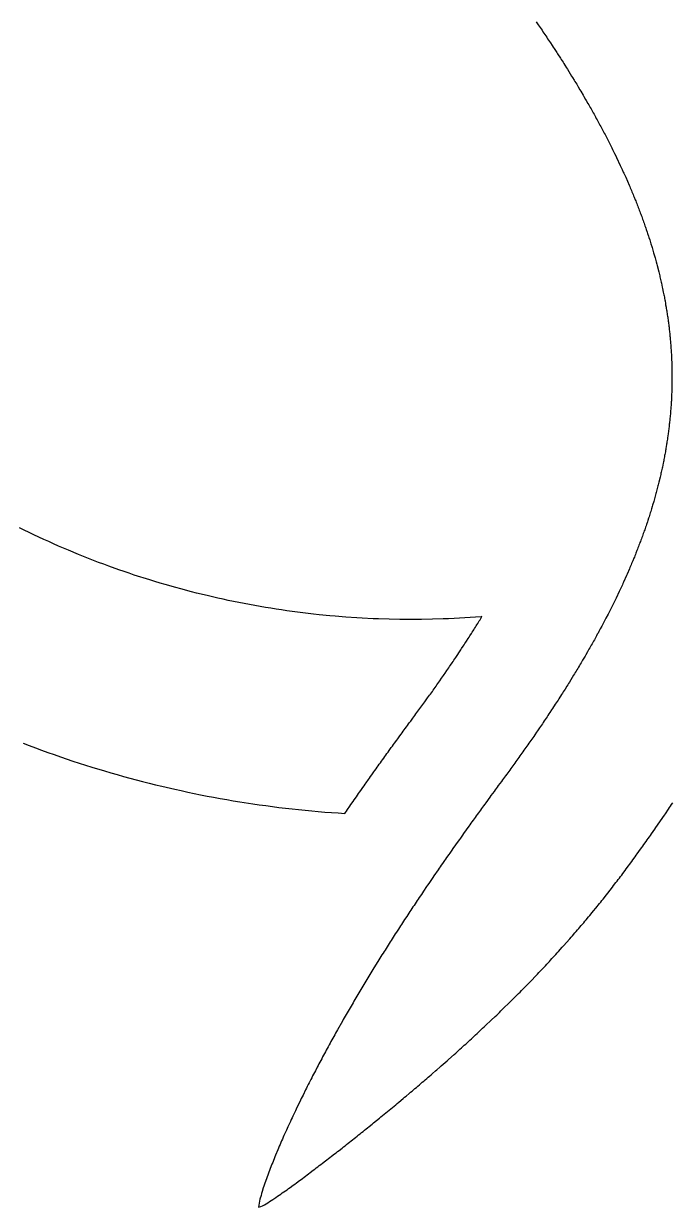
# Model space of a CAD drawing. Header units: metres. Extents: x 7.4 to 27.6, y 14.8 to 42.2.
# Drawn here: x 13.88 to 19.95, y 14.76 to 25.83 of the extents above; entities that cross this region are included whole.
import ezdxf

# ---------------------------------------------------------------- set-up
doc = ezdxf.new("R2010")
doc.units = ezdxf.units.M

msp = doc.modelspace()

# ---------------------------------------------------------------- linework, layer by layer
for p, q in [((18.6737, 25.8422), (18.6916, 25.8163)), ((18.6916, 25.8163), (18.7005, 25.8029)), ((18.7005, 25.8029), (18.7274, 25.7641)), ((18.7274, 25.7641), (18.7363, 25.7507)), ((18.7363, 25.7507), (18.7448, 25.7378)), ((18.7448, 25.7378), (18.7627, 25.7119)), ((18.7627, 25.7119), (18.7711, 25.699)), ((18.7711, 25.699), (18.7801, 25.6856)), ((18.7801, 25.6856), (18.797, 25.6597)), ((18.797, 25.6597), (18.8059, 25.6468)), ((18.8059, 25.6468), (18.8228, 25.621)), ((18.8228, 25.621), (18.8313, 25.6075)), ((18.8313, 25.6075), (18.8402, 25.5946)), ((18.8402, 25.5946), (18.8656, 25.5559)), ((18.8656, 25.5559), (18.8735, 25.5429)), ((18.8735, 25.5429), (18.8989, 25.5042)), ((18.8989, 25.5042), (18.9068, 25.4912)), ((18.9068, 25.4912), (18.9237, 25.4654)), ((18.9237, 25.4654), (18.9317, 25.4525)), ((18.9317, 25.4525), (18.9401, 25.4395)), ((18.9401, 25.4395), (18.956, 25.4137)), ((18.956, 25.4137), (18.9645, 25.4008)), ((18.9645, 25.4008), (19.0042, 25.3361)), ((19.0042, 25.3361), (19.0122, 25.3237)), ((19.0122, 25.3237), (19.0281, 25.2979)), ((19.0281, 25.2979), (19.0355, 25.2849)), ((19.0355, 25.2849), (19.0515, 25.2591)), ((19.0515, 25.2591), (19.0589, 25.2467)), ((19.0589, 25.2467), (19.0669, 25.2338)), ((19.0669, 25.2338), (19.0818, 25.2079)), ((19.0818, 25.2079), (19.0897, 25.1955)), ((19.0897, 25.1955), (19.1121, 25.1567)), ((19.1121, 25.1567), (19.1196, 25.1443)), ((19.1196, 25.1443), (19.1345, 25.1184)), ((19.1345, 25.1184), (19.1419, 25.106)), ((19.1419, 25.106), (19.1568, 25.0802)), ((19.1568, 25.0802), (19.1638, 25.0677)), ((19.1638, 25.0677), (19.1787, 25.0419)), ((19.1787, 25.0419), (19.1857, 25.0295)), ((19.1857, 25.0295), (19.1931, 25.0165)), ((19.1931, 25.0165), (19.2001, 25.0041)), ((19.2001, 25.0041), (19.207, 24.9912)), ((19.207, 24.9912), (19.2145, 24.9788)), ((19.2145, 24.9788), (19.2215, 24.9658)), ((19.2215, 24.9658), (19.2284, 24.9534)), ((19.2284, 24.9534), (19.2354, 24.9405)), ((19.2354, 24.9405), (19.2423, 24.9281)), ((19.2423, 24.9281), (19.2493, 24.9151)), ((19.2493, 24.9151), (19.2562, 24.9027)), ((19.2562, 24.9027), (19.2632, 24.8898)), ((19.2632, 24.8898), (19.2697, 24.8774)), ((19.2697, 24.8774), (19.2766, 24.8644)), ((19.2766, 24.8644), (19.2836, 24.852)), ((19.2836, 24.852), (19.29, 24.8396)), ((19.29, 24.8396), (19.297, 24.8267)), ((19.297, 24.8267), (19.3099, 24.8018)), ((19.3099, 24.8018), (19.3169, 24.7889)), ((19.3169, 24.7889), (19.3298, 24.764)), ((19.3298, 24.764), (19.3363, 24.7511)), ((19.3363, 24.7511), (19.3492, 24.7262)), ((19.3492, 24.7262), (19.3557, 24.7133)), ((19.3557, 24.7133), (19.3686, 24.6885)), ((19.3686, 24.6885), (19.3746, 24.676)), ((19.3746, 24.676), (19.381, 24.6636)), ((19.381, 24.6636), (19.387, 24.6507)), ((19.387, 24.6507), (19.3934, 24.6383)), ((19.3934, 24.6383), (19.3994, 24.6258)), ((19.3994, 24.6258), (19.4059, 24.6134)), ((19.4059, 24.6134), (19.4178, 24.5886)), ((19.4178, 24.5886), (19.4238, 24.5756)), ((19.4238, 24.5756), (19.4596, 24.5011)), ((19.4596, 24.5011), (19.465, 24.4886)), ((19.465, 24.4886), (19.4769, 24.4638)), ((19.4769, 24.4638), (19.4879, 24.4389)), ((19.4879, 24.4389), (19.4938, 24.4265)), ((19.4938, 24.4265), (19.5048, 24.4017)), ((19.5048, 24.4017), (19.5103, 24.3897)), ((19.5103, 24.3897), (19.5431, 24.3152)), ((19.5431, 24.3152), (19.548, 24.3032)), ((19.548, 24.3032), (19.5535, 24.2908)), ((19.5535, 24.2908), (19.5585, 24.2784)), ((19.5585, 24.2784), (19.5639, 24.266)), ((19.5639, 24.266), (19.5689, 24.254)), ((19.5689, 24.254), (19.5739, 24.2416)), ((19.5739, 24.2416), (19.5793, 24.2292)), ((19.5793, 24.2292), (19.5843, 24.2167)), ((19.5843, 24.2167), (19.5893, 24.2048)), ((19.5893, 24.2048), (19.5992, 24.18)), ((19.5992, 24.18), (19.6042, 24.168)), ((19.6042, 24.168), (19.6087, 24.1556)), ((19.6087, 24.1556), (19.6136, 24.1437)), ((19.6136, 24.1437), (19.6186, 24.1312)), ((19.6186, 24.1312), (19.6231, 24.1188)), ((19.6231, 24.1188), (19.6281, 24.1069)), ((19.6281, 24.1069), (19.6325, 24.0945)), ((19.6325, 24.0945), (19.6375, 24.0825)), ((19.6375, 24.0825), (19.642, 24.0701)), ((19.642, 24.0701), (19.6464, 24.0582)), ((19.6464, 24.0582), (19.6509, 24.0458)), ((19.6509, 24.0458), (19.6559, 24.0338)), ((19.6559, 24.0338), (19.6604, 24.0214)), ((19.6604, 24.0214), (19.6648, 24.0095)), ((19.6648, 24.0095), (19.6688, 23.997)), ((19.6688, 23.997), (19.6733, 23.9851)), ((19.6733, 23.9851), (19.6778, 23.9727)), ((19.6778, 23.9727), (19.6822, 23.9608)), ((19.6822, 23.9608), (19.6862, 23.9488)), ((19.6862, 23.9488), (19.6907, 23.9364)), ((19.6907, 23.9364), (19.6947, 23.9245)), ((19.6947, 23.9245), (19.6991, 23.9125)), ((19.6991, 23.9125), (19.7031, 23.9001)), ((19.7031, 23.9001), (19.7111, 23.8763)), ((19.7111, 23.8763), (19.715, 23.8638)), ((19.715, 23.8638), (19.723, 23.84)), ((19.723, 23.84), (19.727, 23.8275)), ((19.727, 23.8275), (19.7349, 23.8037)), ((19.7349, 23.8037), (19.7384, 23.7918)), ((19.7384, 23.7918), (19.7424, 23.7798)), ((19.7424, 23.7798), (19.7464, 23.7674)), ((19.7464, 23.7674), (19.7533, 23.7435)), ((19.7533, 23.7435), (19.7573, 23.7316)), ((19.7573, 23.7316), (19.7677, 23.6958)), ((19.7677, 23.6958), (19.7712, 23.6834)), ((19.7712, 23.6834), (19.7851, 23.6357)), ((19.7851, 23.6357), (19.7881, 23.6237)), ((19.7881, 23.6237), (19.7951, 23.5999)), ((19.7951, 23.5999), (19.801, 23.576)), ((19.801, 23.576), (19.8045, 23.5641)), ((19.8045, 23.5641), (19.8194, 23.5044)), ((19.8194, 23.5044), (19.8224, 23.493)), ((19.8224, 23.493), (19.8284, 23.4692)), ((19.8284, 23.4692), (19.8309, 23.4572)), ((19.8309, 23.4572), (19.8368, 23.4334)), ((19.8368, 23.4334), (19.8393, 23.4214)), ((19.8393, 23.4214), (19.8418, 23.41)), ((19.8418, 23.41), (19.8448, 23.3981)), ((19.8448, 23.3981), (19.8522, 23.3623)), ((19.8522, 23.3623), (19.8547, 23.3508)), ((19.8547, 23.3508), (19.8622, 23.3151)), ((19.8622, 23.3151), (19.8647, 23.3036)), ((19.8647, 23.3036), (19.8667, 23.2917)), ((19.8667, 23.2917), (19.8691, 23.2798)), ((19.8691, 23.2798), (19.8716, 23.2683)), ((19.8716, 23.2683), (19.8736, 23.2564)), ((19.8736, 23.2564), (19.8761, 23.2445)), ((19.8761, 23.2445), (19.8781, 23.233)), ((19.8781, 23.233), (19.8821, 23.2092)), ((19.8821, 23.2092), (19.884, 23.1978)), ((19.884, 23.1978), (19.888, 23.1739)), ((19.888, 23.1739), (19.89, 23.1625)), ((19.89, 23.1625), (19.892, 23.1505)), ((19.892, 23.1505), (19.894, 23.1391)), ((19.894, 23.1391), (19.896, 23.1272)), ((19.896, 23.1272), (19.8975, 23.1152)), ((19.8975, 23.1152), (19.8995, 23.1038)), ((19.8995, 23.1038), (19.9009, 23.0919)), ((19.9009, 23.0919), (19.9029, 23.0804)), ((19.9029, 23.0804), (19.9044, 23.0685)), ((19.9044, 23.0685), (19.9059, 23.0571)), ((19.9059, 23.0571), (19.9079, 23.0452)), ((19.9079, 23.0452), (19.9094, 23.0337)), ((19.9094, 23.0337), (19.9109, 23.0218)), ((19.9109, 23.0218), (19.9124, 23.0104)), ((19.9124, 23.0104), (19.9139, 22.9984)), ((19.9139, 22.9984), (19.9154, 22.987)), ((19.9154, 22.987), (19.9164, 22.9751)), ((19.9164, 22.9751), (19.9178, 22.9636)), ((19.9178, 22.9636), (19.9193, 22.9517)), ((19.9193, 22.9517), (19.9203, 22.9403)), ((19.9203, 22.9403), (19.9218, 22.9283)), ((19.9218, 22.9283), (19.9228, 22.9169)), ((19.9228, 22.9169), (19.9238, 22.905)), ((19.9238, 22.905), (19.9253, 22.8935)), ((19.9253, 22.8935), (19.9263, 22.8816)), ((19.9263, 22.8816), (19.9273, 22.8702)), ((19.9273, 22.8702), (19.9283, 22.8583)), ((19.9283, 22.8583), (19.9303, 22.8354)), ((19.9303, 22.8354), (19.9313, 22.8235)), ((19.9313, 22.8235), (19.9323, 22.812)), ((19.9323, 22.812), (19.9333, 22.8001)), ((19.9333, 22.8001), (19.9338, 22.7887)), ((19.9338, 22.7887), (19.9347, 22.7772)), ((19.9347, 22.7772), (19.9352, 22.7653)), ((19.9352, 22.7653), (19.9362, 22.7539)), ((19.9362, 22.7539), (19.9372, 22.7305)), ((19.9372, 22.7305), (19.9382, 22.7191)), ((19.9382, 22.7191), (19.9397, 22.6838)), ((19.9397, 22.6838), (19.9407, 22.6609)), ((19.9407, 22.6609), (19.9412, 22.649)), ((19.9412, 22.649), (19.9412, 22.6376)), ((19.9412, 22.6376), (19.9422, 22.6142)), ((19.9422, 22.6142), (19.9422, 22.6028)), ((19.9422, 22.6028), (19.9427, 22.5908)), ((19.9427, 22.5908), (19.9427, 22.568)), ((19.9427, 22.568), (19.9432, 22.556)), ((19.9432, 22.4864), (19.9427, 22.475)), ((19.9427, 22.475), (19.9427, 22.4516)), ((19.9432, 22.556), (19.9432, 22.4864)), ((19.9412, 22.3935), (19.9392, 22.3473)), ((19.9417, 22.4054), (19.9412, 22.3935)), ((19.9422, 22.4283), (19.9417, 22.4169)), ((19.9417, 22.4169), (19.9417, 22.4054)), ((19.9427, 22.4516), (19.9422, 22.4402)), ((19.9422, 22.4402), (19.9422, 22.4283)), ((19.9343, 22.2543), (19.9333, 22.2424)), ((19.9347, 22.2657), (19.9343, 22.2543)), ((19.9357, 22.2777), (19.9347, 22.2657)), ((19.9362, 22.2891), (19.9357, 22.2777)), ((19.9372, 22.3005), (19.9362, 22.2891)), ((19.9377, 22.3125), (19.9372, 22.3005)), ((19.9387, 22.3353), (19.9377, 22.3125)), ((19.9392, 22.3473), (19.9387, 22.3353)), ((19.9258, 22.1494), (19.9243, 22.1375)), ((19.9268, 22.1609), (19.9258, 22.1494)), ((19.9278, 22.1728), (19.9268, 22.1609)), ((19.9288, 22.1842), (19.9278, 22.1728)), ((19.9298, 22.1962), (19.9288, 22.1842)), ((19.9308, 22.2076), (19.9298, 22.1962)), ((19.9318, 22.2195), (19.9308, 22.2076)), ((19.9323, 22.2309), (19.9318, 22.2195)), ((19.9333, 22.2424), (19.9323, 22.2309)), ((19.9129, 22.0326), (19.9114, 22.0212)), ((19.9144, 22.0445), (19.9129, 22.0326)), ((19.9159, 22.056), (19.9144, 22.0445)), ((19.9169, 22.0679), (19.9159, 22.056)), ((19.9183, 22.0793), (19.9169, 22.0679)), ((19.9198, 22.0913), (19.9183, 22.0793)), ((19.9208, 22.1027), (19.9198, 22.0913)), ((19.9223, 22.1146), (19.9208, 22.1027)), ((19.9243, 22.1375), (19.9223, 22.1146)), ((19.8985, 21.9272), (19.8965, 21.9158)), ((19.9, 21.9392), (19.8985, 21.9272)), ((19.9019, 21.9506), (19.9, 21.9392)), ((19.9049, 21.9745), (19.9019, 21.9506)), ((19.9069, 21.9859), (19.9049, 21.9745)), ((19.9084, 21.9978), (19.9069, 21.9859)), ((19.9099, 22.0093), (19.9084, 21.9978)), ((19.9114, 22.0212), (19.9099, 22.0093)), ((19.8786, 21.8099), (19.8766, 21.7985)), ((19.8811, 21.8219), (19.8786, 21.8099)), ((19.8831, 21.8338), (19.8811, 21.8219)), ((19.885, 21.8452), (19.8831, 21.8338)), ((19.887, 21.8572), (19.885, 21.8452)), ((19.889, 21.8686), (19.887, 21.8572)), ((19.893, 21.8924), (19.889, 21.8686)), ((19.8945, 21.9039), (19.893, 21.8924)), ((19.8965, 21.9158), (19.8945, 21.9039)), ((19.8607, 21.716), (19.8532, 21.6802)), ((19.8632, 21.7274), (19.8607, 21.716)), ((19.8657, 21.7393), (19.8632, 21.7274)), ((19.8676, 21.7513), (19.8657, 21.7393)), ((19.8701, 21.7632), (19.8676, 21.7513)), ((19.8721, 21.7746), (19.8701, 21.7632)), ((19.8746, 21.7866), (19.8721, 21.7746)), ((19.8766, 21.7985), (19.8746, 21.7866)), ((19.8324, 21.5858), (19.8204, 21.538)), ((19.8348, 21.5977), (19.8324, 21.5858)), ((19.8378, 21.6096), (19.8348, 21.5977)), ((19.8403, 21.621), (19.8378, 21.6096)), ((19.8428, 21.633), (19.8403, 21.621)), ((19.8458, 21.6449), (19.8428, 21.633)), ((19.8507, 21.6688), (19.8458, 21.6449)), ((19.8532, 21.6802), (19.8507, 21.6688)), ((19.8115, 21.5027), (19.8025, 21.467)), ((19.815, 21.5147), (19.8115, 21.5027)), ((19.8179, 21.5261), (19.815, 21.5147)), ((19.8204, 21.538), (19.8179, 21.5261)), ((19.7762, 21.3715), (19.7727, 21.3591)), ((19.7831, 21.3954), (19.7762, 21.3715)), ((19.7861, 21.4073), (19.7831, 21.3954)), ((19.7896, 21.4192), (19.7861, 21.4073)), ((19.7926, 21.4312), (19.7896, 21.4192)), ((19.7961, 21.4431), (19.7926, 21.4312)), ((19.799, 21.455), (19.7961, 21.4431)), ((19.8025, 21.467), (19.799, 21.455)), ((19.7439, 21.2632), (19.7399, 21.2512)), ((19.7474, 21.2756), (19.7439, 21.2632)), ((19.7513, 21.2875), (19.7474, 21.2756)), ((19.7583, 21.3114), (19.7513, 21.2875)), ((19.7623, 21.3233), (19.7583, 21.3114)), ((19.7727, 21.3591), (19.7623, 21.3233)), ((19.7046, 21.1429), (19.7006, 21.1304)), ((19.7126, 21.1667), (19.7046, 21.1429)), ((19.7165, 21.1791), (19.7126, 21.1667)), ((19.7245, 21.203), (19.7165, 21.1791)), ((19.7285, 21.2154), (19.7245, 21.203)), ((19.7364, 21.2393), (19.7285, 21.2154)), ((19.7399, 21.2512), (19.7364, 21.2393)), ((13.8834, 21.0897), (13.8377, 21.112)), ((13.9286, 21.0678), (13.8834, 21.0897)), ((13.9744, 21.0459), (13.9286, 21.0678)), ((14.0201, 21.0246), (13.9744, 21.0459)), ((19.6663, 21.0335), (19.6619, 21.0216)), ((19.6708, 21.0459), (19.6663, 21.0335)), ((19.6748, 21.0579), (19.6708, 21.0459)), ((19.6793, 21.0703), (19.6748, 21.0579)), ((19.6837, 21.0822), (19.6793, 21.0703)), ((19.6877, 21.0941), (19.6837, 21.0822)), ((19.6922, 21.1066), (19.6877, 21.0941)), ((19.6962, 21.1185), (19.6922, 21.1066)), ((19.7006, 21.1304), (19.6962, 21.1185)), ((14.0663, 21.0032), (14.0201, 21.0246)), ((14.1121, 20.9823), (14.0663, 21.0032)), ((14.1583, 20.9614), (14.1121, 20.9823)), ((14.205, 20.9411), (14.1583, 20.9614)), ((14.2512, 20.9212), (14.205, 20.9411)), ((14.298, 20.9013), (14.2512, 20.9212)), ((19.6251, 20.9242), (19.6201, 20.9117)), ((19.6295, 20.9361), (19.6251, 20.9242)), ((19.6345, 20.9485), (19.6295, 20.9361)), ((19.639, 20.9604), (19.6345, 20.9485)), ((19.6435, 20.9729), (19.639, 20.9604)), ((19.6484, 20.9848), (19.6435, 20.9729)), ((19.6529, 20.9972), (19.6484, 20.9848)), ((19.6574, 21.0092), (19.6529, 20.9972)), ((19.6619, 21.0216), (19.6574, 21.0092)), ((14.3914, 20.8625), (14.298, 20.9013)), ((14.4381, 20.8436), (14.3914, 20.8625)), ((14.5798, 20.7885), (14.4381, 20.8436)), ((19.5858, 20.8262), (19.5759, 20.8014)), ((19.5913, 20.8382), (19.5858, 20.8262)), ((19.5962, 20.8506), (19.5913, 20.8382)), ((19.6007, 20.863), (19.5962, 20.8506)), ((19.6057, 20.8749), (19.6007, 20.863)), ((19.6156, 20.8998), (19.6057, 20.8749)), ((19.6201, 20.9117), (19.6156, 20.8998)), ((14.627, 20.7711), (14.5798, 20.7885)), ((14.6743, 20.7532), (14.627, 20.7711)), ((14.7697, 20.7194), (14.6743, 20.7532)), ((14.8174, 20.703), (14.7697, 20.7194)), ((14.8656, 20.6866), (14.8174, 20.703)), ((19.545, 20.7278), (19.5232, 20.6781)), ((19.55, 20.7402), (19.545, 20.7278)), ((19.5555, 20.7522), (19.55, 20.7402)), ((19.5605, 20.7646), (19.5555, 20.7522)), ((19.5659, 20.777), (19.5605, 20.7646)), ((19.5709, 20.7894), (19.5659, 20.777)), ((19.5759, 20.8014), (19.5709, 20.7894)), ((14.9133, 20.6701), (14.8656, 20.6866)), ((15.058, 20.6239), (14.9133, 20.6701)), ((15.1062, 20.6095), (15.058, 20.6239)), ((15.1549, 20.5946), (15.1062, 20.6095)), ((15.2031, 20.5807), (15.1549, 20.5946)), ((19.4844, 20.5916), (19.4789, 20.5792)), ((19.4904, 20.604), (19.4844, 20.5916)), ((19.5177, 20.6662), (19.4904, 20.604)), ((19.5232, 20.6781), (19.5177, 20.6662)), ((15.3006, 20.5528), (15.2031, 20.5807)), ((15.3498, 20.5394), (15.3006, 20.5528)), ((15.4472, 20.5136), (15.3498, 20.5394)), ((15.4964, 20.5011), (15.4472, 20.5136)), ((15.5948, 20.4773), (15.4964, 20.5011)), ((19.4501, 20.5171), (19.4203, 20.4549)), ((19.4556, 20.5295), (19.4501, 20.5171)), ((19.4675, 20.5543), (19.4556, 20.5295)), ((19.473, 20.5668), (19.4675, 20.5543)), ((19.4789, 20.5792), (19.473, 20.5668)), ((15.6932, 20.4544), (15.5948, 20.4773)), ((15.743, 20.4435), (15.6932, 20.4544)), ((15.7922, 20.433), (15.743, 20.4435)), ((15.8419, 20.4226), (15.7922, 20.433)), ((15.8911, 20.4127), (15.8419, 20.4226)), ((15.9408, 20.4027), (15.8911, 20.4127)), ((15.9905, 20.3933), (15.9408, 20.4027)), ((16.0407, 20.3843), (15.9905, 20.3933)), ((16.0904, 20.3754), (16.0407, 20.3843)), ((16.1401, 20.3669), (16.0904, 20.3754)), ((19.377, 20.3674), (19.3706, 20.3545)), ((19.3835, 20.3799), (19.377, 20.3674)), ((19.3954, 20.4047), (19.3835, 20.3799)), ((19.4019, 20.4171), (19.3954, 20.4047)), ((19.4079, 20.4296), (19.4019, 20.4171)), ((19.4138, 20.4425), (19.4079, 20.4296)), ((19.4203, 20.4549), (19.4138, 20.4425)), ((16.1903, 20.359), (16.1401, 20.3669)), ((16.24, 20.351), (16.1903, 20.359)), ((16.2902, 20.3436), (16.24, 20.351)), ((16.3399, 20.3361), (16.2902, 20.3436)), ((16.3901, 20.3292), (16.3399, 20.3361)), ((16.4905, 20.3162), (16.3901, 20.3292)), ((16.591, 20.3043), (16.4905, 20.3162)), ((16.6417, 20.2988), (16.591, 20.3043)), ((16.7421, 20.2889), (16.6417, 20.2988)), ((16.7928, 20.2844), (16.7421, 20.2889)), ((16.8932, 20.2765), (16.7928, 20.2844)), ((16.9946, 20.2695), (16.8932, 20.2765)), ((17.0448, 20.2665), (16.9946, 20.2695)), ((17.1462, 20.2616), (17.0448, 20.2665)), ((17.1964, 20.2596), (17.1462, 20.2616)), ((17.2978, 20.2566), (17.1964, 20.2596)), ((17.3987, 20.2546), (17.2978, 20.2566)), ((17.7024, 20.2566), (17.601, 20.2546)), ((17.8033, 20.2596), (17.7024, 20.2566)), ((17.854, 20.2616), (17.8033, 20.2596)), ((17.9047, 20.264), (17.854, 20.2616)), ((17.9549, 20.2665), (17.9047, 20.264)), ((18.0056, 20.2695), (17.9549, 20.2665)), ((18.0563, 20.273), (18.0056, 20.2695)), ((18.1065, 20.2765), (18.0563, 20.273)), ((18.1572, 20.2804), (18.1065, 20.2765)), ((18.1473, 20.2521), (18.1612, 20.275)), ((18.1652, 20.2809), (18.1572, 20.2804)), ((18.1612, 20.275), (18.1652, 20.2809)), ((19.3258, 20.267), (19.3194, 20.2541)), ((19.3452, 20.3043), (19.3258, 20.267)), ((19.3517, 20.3172), (19.3452, 20.3043)), ((19.3646, 20.3421), (19.3517, 20.3172)), ((19.3706, 20.3545), (19.3646, 20.3421)), ((17.4494, 20.2546), (17.3987, 20.2546)), ((17.5001, 20.2541), (17.4494, 20.2546)), ((17.5508, 20.2546), (17.5001, 20.2541)), ((17.601, 20.2546), (17.5508, 20.2546)), ((18.0747, 20.1353), (18.0822, 20.1472)), ((18.0822, 20.1472), (18.0896, 20.1587)), ((18.0896, 20.1587), (18.0966, 20.1706)), ((18.0966, 20.1706), (18.104, 20.182)), ((18.104, 20.182), (18.1115, 20.194)), ((18.1115, 20.194), (18.1185, 20.2054)), ((18.1185, 20.2054), (18.1259, 20.2173)), ((18.1259, 20.2173), (18.1329, 20.2287)), ((18.1329, 20.2287), (18.1403, 20.2402)), ((18.1403, 20.2402), (18.1473, 20.2521)), ((19.2657, 20.1532), (19.2587, 20.1408)), ((19.2722, 20.1661), (19.2657, 20.1532)), ((19.2861, 20.191), (19.2722, 20.1661)), ((19.2925, 20.2039), (19.2861, 20.191)), ((19.2995, 20.2163), (19.2925, 20.2039)), ((19.306, 20.2292), (19.2995, 20.2163)), ((19.3124, 20.2417), (19.306, 20.2292)), ((19.3194, 20.2541), (19.3124, 20.2417)), ((18.0066, 20.0294), (18.0141, 20.0414)), ((18.0141, 20.0414), (18.022, 20.0528)), ((18.022, 20.0528), (18.0369, 20.0766)), ((18.0369, 20.0766), (18.0449, 20.0886)), ((18.0449, 20.0886), (18.0523, 20.1)), ((18.0523, 20.1), (18.0673, 20.1239)), ((18.0673, 20.1239), (18.0747, 20.1353)), ((19.2026, 20.0394), (19.1956, 20.0264)), ((19.21, 20.0518), (19.2026, 20.0394)), ((19.217, 20.0647), (19.21, 20.0518)), ((19.2239, 20.0771), (19.217, 20.0647)), ((19.2309, 20.0901), (19.2239, 20.0771)), ((19.2379, 20.1025), (19.2309, 20.0901)), ((19.2448, 20.1154), (19.2379, 20.1025)), ((19.2518, 20.1278), (19.2448, 20.1154)), ((19.2587, 20.1408), (19.2518, 20.1278)), ((17.9201, 19.8982), (17.9678, 19.9698)), ((17.9678, 19.9698), (17.9753, 19.9817)), ((17.9753, 19.9817), (17.9912, 20.0056)), ((17.9912, 20.0056), (17.9987, 20.0175)), ((17.9987, 20.0175), (18.0066, 20.0294)), ((19.1374, 19.9245), (19.13, 19.9121)), ((19.1524, 19.9504), (19.1374, 19.9245)), ((19.1593, 19.9628), (19.1524, 19.9504)), ((19.1668, 19.9757), (19.1593, 19.9628)), ((19.1742, 19.9882), (19.1668, 19.9757)), ((19.1812, 20.0011), (19.1742, 19.9882)), ((19.1886, 20.014), (19.1812, 20.0011)), ((19.1956, 20.0264), (19.1886, 20.014)), ((17.8545, 19.8018), (17.863, 19.8137)), ((17.863, 19.8137), (17.8714, 19.8261)), ((17.8714, 19.8261), (17.8873, 19.85)), ((17.8873, 19.85), (17.8958, 19.8619)), ((17.8958, 19.8619), (17.9037, 19.8743)), ((17.9037, 19.8743), (17.9117, 19.8863)), ((17.9117, 19.8863), (17.9201, 19.8982)), ((19.0773, 19.8226), (19.0694, 19.8097)), ((19.0848, 19.8351), (19.0773, 19.8226)), ((19.0922, 19.848), (19.0848, 19.8351)), ((19.1002, 19.8609), (19.0922, 19.848)), ((19.1076, 19.8733), (19.1002, 19.8609)), ((19.13, 19.9121), (19.1076, 19.8733)), ((17.7705, 19.68), (17.7874, 19.7048)), ((17.7874, 19.7048), (17.7959, 19.7168)), ((17.7959, 19.7168), (17.8043, 19.7292)), ((17.8043, 19.7292), (17.8128, 19.7411)), ((17.8128, 19.7411), (17.8212, 19.7536)), ((17.8212, 19.7536), (17.8381, 19.7774)), ((17.8381, 19.7774), (17.8466, 19.7898)), ((17.8466, 19.7898), (17.8545, 19.8018)), ((19.0231, 19.7327), (18.9834, 19.6681)), ((19.0306, 19.7456), (19.0231, 19.7327)), ((19.0385, 19.7585), (19.0306, 19.7456)), ((19.0465, 19.7709), (19.0385, 19.7585)), ((19.0539, 19.7839), (19.0465, 19.7709)), ((19.0619, 19.7968), (19.0539, 19.7839)), ((19.0694, 19.8097), (19.0619, 19.7968)), ((17.7014, 19.5821), (17.7099, 19.5945)), ((17.7099, 19.5945), (17.7188, 19.6069)), ((17.7188, 19.6069), (17.7273, 19.6188)), ((17.7273, 19.6188), (17.7362, 19.6313)), ((17.7362, 19.6313), (17.7447, 19.6437)), ((17.7447, 19.6437), (17.7536, 19.6556)), ((17.7536, 19.6556), (17.7621, 19.6681)), ((17.7621, 19.6681), (17.7705, 19.68)), ((18.9431, 19.6039), (18.9346, 19.591)), ((18.959, 19.6298), (18.9431, 19.6039)), ((18.9675, 19.6427), (18.959, 19.6298)), ((18.9754, 19.6556), (18.9675, 19.6427)), ((18.9834, 19.6681), (18.9754, 19.6556)), ((17.6209, 19.4707), (17.6303, 19.4831)), ((17.6303, 19.4831), (17.6572, 19.5204)), ((17.6572, 19.5204), (17.6656, 19.5329)), ((17.6656, 19.5329), (17.6746, 19.5453)), ((17.6746, 19.5453), (17.6835, 19.5572)), ((17.6835, 19.5572), (17.7014, 19.5821)), ((18.877, 19.5005), (18.8601, 19.4747)), ((18.8849, 19.5135), (18.877, 19.5005)), ((18.9103, 19.5522), (18.8849, 19.5135)), ((18.9182, 19.5652), (18.9103, 19.5522)), ((18.9267, 19.5781), (18.9182, 19.5652)), ((18.9346, 19.591), (18.9267, 19.5781)), ((17.5384, 19.3579), (17.5483, 19.3708)), ((17.5483, 19.3708), (17.5573, 19.3837)), ((17.5573, 19.3837), (17.5667, 19.3962)), ((17.5667, 19.3962), (17.5846, 19.421)), ((17.5846, 19.421), (17.594, 19.4334)), ((17.594, 19.4334), (17.6209, 19.4707)), ((18.7915, 19.3708), (18.783, 19.3574)), ((18.8004, 19.3837), (18.7915, 19.3708)), ((18.8173, 19.4096), (18.8004, 19.3837)), ((18.8263, 19.4225), (18.8173, 19.4096)), ((18.8516, 19.4613), (18.8263, 19.4225)), ((18.8601, 19.4747), (18.8516, 19.4613)), ((17.4588, 19.2495), (17.4688, 19.2629)), ((17.4688, 19.2629), (17.4787, 19.2769)), ((17.4787, 19.2769), (17.4887, 19.2903)), ((17.4887, 19.2903), (17.4986, 19.3042)), ((17.4986, 19.3042), (17.5185, 19.331)), ((17.5185, 19.331), (17.5289, 19.3445)), ((17.5289, 19.3445), (17.5384, 19.3579)), ((18.7219, 19.2664), (18.713, 19.2535)), ((18.7303, 19.2793), (18.7219, 19.2664)), ((18.7393, 19.2923), (18.7303, 19.2793)), ((18.7482, 19.3057), (18.7393, 19.2923)), ((18.7567, 19.3186), (18.7482, 19.3057)), ((18.7746, 19.3445), (18.7567, 19.3186)), ((18.783, 19.3574), (18.7746, 19.3445)), ((17.3783, 19.1392), (17.3982, 19.167)), ((17.3982, 19.167), (17.4086, 19.1809)), ((17.4086, 19.1809), (17.4186, 19.1948)), ((17.4186, 19.1948), (17.4285, 19.2083)), ((17.4285, 19.2083), (17.4385, 19.2222)), ((17.4385, 19.2222), (17.4484, 19.2356)), ((17.4484, 19.2356), (17.4588, 19.2495)), ((18.6498, 19.1615), (18.6319, 19.1357)), ((18.6593, 19.175), (18.6498, 19.1615)), ((18.6772, 19.2008), (18.6593, 19.175)), ((18.6861, 19.2142), (18.6772, 19.2008)), ((18.704, 19.2401), (18.6861, 19.2142)), ((18.713, 19.2535), (18.704, 19.2401)), ((13.873, 19.0969), (13.9306, 19.075)), ((13.9306, 19.075), (13.9888, 19.0532)), ((13.9888, 19.0532), (14.0465, 19.0318)), ((17.2973, 19.0278), (17.3172, 19.0557)), ((17.3172, 19.0557), (17.3276, 19.0701)), ((17.3276, 19.0701), (17.3376, 19.084)), ((17.3376, 19.084), (17.348, 19.0979)), ((17.348, 19.0979), (17.3679, 19.1258)), ((17.3679, 19.1258), (17.3783, 19.1392)), ((18.5673, 19.0437), (18.5584, 19.0308)), ((18.5768, 19.0567), (18.5673, 19.0437)), ((18.5862, 19.0701), (18.5768, 19.0567)), ((18.5951, 19.083), (18.5862, 19.0701)), ((18.6046, 19.0964), (18.5951, 19.083)), ((18.6225, 19.1223), (18.6046, 19.0964)), ((18.6319, 19.1357), (18.6225, 19.1223)), ((14.0465, 19.0318), (14.1046, 19.0109)), ((14.1046, 19.0109), (14.1633, 18.9901)), ((14.1633, 18.9901), (14.2214, 18.9702)), ((14.2214, 18.9702), (14.3387, 18.9304)), ((14.3387, 18.9304), (14.3974, 18.911)), ((17.2158, 18.915), (17.2257, 18.9289)), ((17.2257, 18.9289), (17.2362, 18.9433)), ((17.2362, 18.9433), (17.2461, 18.9572)), ((17.2461, 18.9572), (17.2565, 18.9717)), ((17.2565, 18.9717), (17.2665, 18.9856)), ((17.2665, 18.9856), (17.2769, 18.9995)), ((17.2769, 18.9995), (17.2869, 19.0139)), ((17.2869, 19.0139), (17.2973, 19.0278)), ((18.4923, 18.9384), (18.4828, 18.9254)), ((18.5017, 18.9518), (18.4923, 18.9384)), ((18.5111, 18.9647), (18.5017, 18.9518)), ((18.5206, 18.9781), (18.5111, 18.9647)), ((18.53, 18.991), (18.5206, 18.9781)), ((18.5395, 19.0045), (18.53, 18.991)), ((18.5489, 19.0174), (18.5395, 19.0045)), ((18.5584, 19.0308), (18.5489, 19.0174)), ((14.3974, 18.911), (14.4565, 18.8926)), ((14.4565, 18.8926), (14.5152, 18.8737)), ((14.5152, 18.8737), (14.6335, 18.8379)), ((14.6335, 18.8379), (14.6931, 18.8205)), ((14.6931, 18.8205), (14.7523, 18.8036)), ((17.1338, 18.8002), (17.1546, 18.829)), ((17.1546, 18.829), (17.1646, 18.8434)), ((17.1646, 18.8434), (17.175, 18.8578)), ((17.175, 18.8578), (17.185, 18.8722)), ((17.185, 18.8722), (17.1954, 18.8862)), ((17.1954, 18.8862), (17.2053, 18.9006)), ((17.2053, 18.9006), (17.2158, 18.915)), ((18.4063, 18.8196), (18.3968, 18.8066)), ((18.4162, 18.833), (18.4063, 18.8196)), ((18.4256, 18.8464), (18.4162, 18.833)), ((18.4351, 18.8593), (18.4256, 18.8464)), ((18.445, 18.8727), (18.4351, 18.8593)), ((18.4545, 18.8857), (18.445, 18.8727)), ((18.4639, 18.8991), (18.4545, 18.8857)), ((18.4734, 18.912), (18.4639, 18.8991)), ((18.4828, 18.9254), (18.4734, 18.912)), ((14.7523, 18.8036), (14.8119, 18.7867)), ((14.8119, 18.7867), (14.8716, 18.7703)), ((14.8716, 18.7703), (14.9312, 18.7544)), ((14.9312, 18.7544), (14.9914, 18.739)), ((14.9914, 18.739), (15.051, 18.7236)), ((15.051, 18.7236), (15.1112, 18.7092)), ((15.1112, 18.7092), (15.1713, 18.6943)), ((17.0622, 18.6993), (17.0726, 18.7137)), ((17.0726, 18.7137), (17.0826, 18.7281)), ((17.0826, 18.7281), (17.1034, 18.7569)), ((17.1034, 18.7569), (17.1134, 18.7713)), ((17.1134, 18.7713), (17.1238, 18.7858)), ((17.1238, 18.7858), (17.1338, 18.8002)), ((18.3481, 18.7405), (18.3183, 18.7003)), ((18.3575, 18.7534), (18.3481, 18.7405)), ((18.3774, 18.7803), (18.3575, 18.7534)), ((18.3869, 18.7932), (18.3774, 18.7803)), ((18.3968, 18.8066), (18.3869, 18.7932)), ((15.1713, 18.6943), (15.2916, 18.6665)), ((15.2916, 18.6665), (15.3523, 18.6535)), ((15.3523, 18.6535), (15.4129, 18.6401)), ((15.4129, 18.6401), (15.473, 18.6277)), ((15.473, 18.6277), (15.5337, 18.6153)), ((15.5337, 18.6153), (15.5943, 18.6033)), ((15.5943, 18.6033), (15.6555, 18.5919)), ((16.9697, 18.567), (16.9906, 18.5969)), ((16.9906, 18.5969), (17.0005, 18.6113)), ((17.0005, 18.6113), (17.011, 18.6262)), ((17.011, 18.6262), (17.0214, 18.6406)), ((17.0214, 18.6406), (17.0314, 18.6555)), ((17.0314, 18.6555), (17.0522, 18.6844)), ((17.0522, 18.6844), (17.0622, 18.6993)), ((18.2497, 18.6068), (18.2402, 18.5934)), ((18.2795, 18.6471), (18.2497, 18.6068)), ((18.2889, 18.6605), (18.2795, 18.6471)), ((18.3088, 18.6873), (18.2889, 18.6605)), ((18.3183, 18.7003), (18.3088, 18.6873)), ((15.6555, 18.5919), (15.7161, 18.581)), ((15.7161, 18.581), (15.7773, 18.57)), ((15.7773, 18.57), (15.8379, 18.5596)), ((15.8379, 18.5596), (15.899, 18.5496)), ((15.899, 18.5496), (16.0213, 18.5308)), ((16.0213, 18.5308), (16.0825, 18.5218)), ((16.0825, 18.5218), (16.1436, 18.5134)), ((16.1436, 18.5134), (16.2047, 18.5054)), ((16.2047, 18.5054), (16.2664, 18.4975)), ((16.2664, 18.4975), (16.3275, 18.49)), ((16.3275, 18.49), (16.3891, 18.483)), ((16.9081, 18.4781), (16.929, 18.5079)), ((16.929, 18.5079), (16.9389, 18.5228)), ((16.9389, 18.5228), (16.9598, 18.5526)), ((16.9598, 18.5526), (16.9697, 18.567)), ((18.1612, 18.4855), (18.1513, 18.4716)), ((18.1811, 18.5124), (18.1612, 18.4855)), ((18.191, 18.5263), (18.1811, 18.5124)), ((18.2005, 18.5397), (18.191, 18.5263)), ((18.2402, 18.5934), (18.2005, 18.5397)), ((19.9109, 18.4806), (19.9203, 18.495)), ((19.9203, 18.495), (19.9303, 18.5094)), ((19.9303, 18.5094), (19.9397, 18.5238)), ((19.9397, 18.5238), (19.9497, 18.5382)), ((16.3891, 18.483), (16.4508, 18.4766)), ((16.4508, 18.4766), (16.5119, 18.4701)), ((16.5119, 18.4701), (16.6968, 18.4537)), ((16.6968, 18.4537), (16.8201, 18.4448)), ((16.8201, 18.4448), (16.8822, 18.4408)), ((16.8822, 18.4408), (16.8877, 18.4482)), ((16.8877, 18.4482), (16.8981, 18.4632)), ((16.8981, 18.4632), (16.9081, 18.4781)), ((18.0822, 18.3762), (18.0722, 18.3627)), ((18.0921, 18.3901), (18.0822, 18.3762)), ((18.1021, 18.4035), (18.0921, 18.3901)), ((18.112, 18.4174), (18.1021, 18.4035)), ((18.1219, 18.4308), (18.112, 18.4174)), ((18.1319, 18.4448), (18.1219, 18.4308)), ((18.1413, 18.4582), (18.1319, 18.4448)), ((18.1513, 18.4716), (18.1413, 18.4582)), ((19.7921, 18.3076), (19.8716, 18.4229)), ((19.8716, 18.4229), (19.8811, 18.4373)), ((19.8811, 18.4373), (19.9109, 18.4806)), ((18.0429, 18.3215), (17.9932, 18.2519)), ((18.0528, 18.3349), (18.0429, 18.3215)), ((18.0623, 18.3488), (18.0528, 18.3349)), ((18.0722, 18.3627), (18.0623, 18.3488)), ((19.7518, 18.2499), (19.7817, 18.2932)), ((19.7817, 18.2932), (19.7921, 18.3076)), ((17.944, 18.1823), (17.8943, 18.1127)), ((17.9539, 18.1967), (17.944, 18.1823)), ((17.9634, 18.2106), (17.9539, 18.1967)), ((17.9833, 18.2385), (17.9634, 18.2106)), ((17.9932, 18.2519), (17.9833, 18.2385)), ((19.6802, 18.1495), (19.7011, 18.1783)), ((19.7011, 18.1783), (19.7111, 18.1928)), ((19.7111, 18.1928), (19.7215, 18.2072)), ((19.7215, 18.2072), (19.7314, 18.2211)), ((19.7314, 18.2211), (19.7414, 18.2355)), ((19.7414, 18.2355), (19.7518, 18.2499)), ((17.855, 18.0561), (17.8351, 18.0282)), ((17.8645, 18.0705), (17.855, 18.0561)), ((17.8843, 18.0983), (17.8645, 18.0705)), ((17.8943, 18.1127), (17.8843, 18.0983)), ((19.5982, 18.0352), (19.6082, 18.0496)), ((19.6082, 18.0496), (19.6186, 18.0635)), ((19.6186, 18.0635), (19.6499, 18.1068)), ((19.6499, 18.1068), (19.6599, 18.1212)), ((19.6599, 18.1212), (19.6703, 18.1351)), ((19.6703, 18.1351), (19.6802, 18.1495)), ((17.7755, 17.9427), (17.766, 17.9283)), ((17.7854, 17.9571), (17.7755, 17.9427)), ((17.7954, 17.9711), (17.7854, 17.9571)), ((17.8152, 17.9999), (17.7954, 17.9711)), ((17.8252, 18.0138), (17.8152, 17.9999)), ((17.8351, 18.0282), (17.8252, 18.0138)), ((19.5147, 17.9209), (19.5356, 17.9497)), ((19.5356, 17.9497), (19.546, 17.9636)), ((19.546, 17.9636), (19.5669, 17.9924)), ((19.5669, 17.9924), (19.5774, 18.0063)), ((19.5774, 18.0063), (19.5982, 18.0352)), ((17.7069, 17.8428), (17.6671, 17.7852)), ((17.7163, 17.8567), (17.7069, 17.8428)), ((17.7561, 17.9144), (17.7163, 17.8567)), ((17.766, 17.9283), (17.7561, 17.9144)), ((19.4297, 17.8075), (19.4402, 17.8214)), ((19.4402, 17.8214), (19.4511, 17.8359)), ((19.4511, 17.8359), (19.4615, 17.8498)), ((19.4615, 17.8498), (19.4725, 17.8642)), ((19.4725, 17.8642), (19.4829, 17.8781)), ((19.4829, 17.8781), (19.5038, 17.9069)), ((19.5038, 17.9069), (19.5147, 17.9209)), ((17.6179, 17.7126), (17.6085, 17.6982)), ((17.6477, 17.7558), (17.6179, 17.7126)), ((17.6572, 17.7702), (17.6477, 17.7558)), ((17.6671, 17.7852), (17.6572, 17.7702)), ((19.3427, 17.6952), (19.3865, 17.7509)), ((19.3865, 17.7509), (19.3969, 17.7653)), ((19.3969, 17.7653), (19.4188, 17.7931)), ((19.4188, 17.7931), (19.4297, 17.8075)), ((17.5493, 17.6102), (17.5399, 17.5958)), ((17.5593, 17.6251), (17.5493, 17.6102)), ((17.5692, 17.6395), (17.5593, 17.6251)), ((17.5786, 17.6544), (17.5692, 17.6395)), ((17.5985, 17.6833), (17.5786, 17.6544)), ((17.6085, 17.6982), (17.5985, 17.6833)), ((19.2647, 17.5973), (19.2761, 17.6112)), ((19.2761, 17.6112), (19.2871, 17.6251)), ((19.2871, 17.6251), (19.2985, 17.639)), ((19.2985, 17.639), (19.3313, 17.6808)), ((19.3313, 17.6808), (19.3427, 17.6952)), ((17.4713, 17.4924), (17.4618, 17.478)), ((17.4812, 17.5073), (17.4713, 17.4924)), ((17.4907, 17.5222), (17.4812, 17.5073)), ((17.5006, 17.5366), (17.4907, 17.5222)), ((17.5105, 17.5515), (17.5006, 17.5366)), ((17.52, 17.5664), (17.5105, 17.5515)), ((17.5299, 17.5809), (17.52, 17.5664)), ((17.5399, 17.5958), (17.5299, 17.5809)), ((19.1742, 17.4869), (19.1971, 17.5147)), ((19.1971, 17.5147), (19.2085, 17.5282)), ((19.2085, 17.5282), (19.2314, 17.556)), ((19.2314, 17.556), (19.2423, 17.5699)), ((19.2423, 17.5699), (19.2538, 17.5833)), ((19.2538, 17.5833), (19.2647, 17.5973)), ((17.4032, 17.3885), (17.3937, 17.3736)), ((17.4131, 17.4034), (17.4032, 17.3885)), ((17.4226, 17.4183), (17.4131, 17.4034)), ((17.4325, 17.4332), (17.4226, 17.4183)), ((17.4419, 17.4481), (17.4325, 17.4332)), ((17.4618, 17.478), (17.4419, 17.4481)), ((19.0823, 17.3776), (19.0937, 17.3915)), ((19.0937, 17.3915), (19.1056, 17.4049)), ((19.1056, 17.4049), (19.1171, 17.4183)), ((19.1171, 17.4183), (19.1285, 17.4322)), ((19.1285, 17.4322), (19.1399, 17.4457)), ((19.1399, 17.4457), (19.1628, 17.4735)), ((19.1628, 17.4735), (19.1742, 17.4869)), ((17.3261, 17.2687), (17.3167, 17.2538)), ((17.3356, 17.2841), (17.3261, 17.2687)), ((17.3455, 17.299), (17.3356, 17.2841)), ((17.355, 17.3139), (17.3455, 17.299)), ((17.3649, 17.3288), (17.355, 17.3139)), ((17.3838, 17.3587), (17.3649, 17.3288)), ((17.3937, 17.3736), (17.3838, 17.3587)), ((18.9287, 17.2021), (18.9883, 17.2692)), ((18.9883, 17.2692), (19.0003, 17.2831)), ((19.0003, 17.2831), (19.0117, 17.2965)), ((19.0117, 17.2965), (19.0355, 17.3234)), ((19.0355, 17.3234), (19.047, 17.3368)), ((19.047, 17.3368), (19.0589, 17.3507)), ((19.0589, 17.3507), (19.0703, 17.3641)), ((19.0703, 17.3641), (19.0823, 17.3776)), ((17.259, 17.1633), (17.2496, 17.1479)), ((17.2685, 17.1782), (17.259, 17.1633)), ((17.2784, 17.1936), (17.2685, 17.1782)), ((17.2973, 17.2235), (17.2784, 17.1936)), ((17.3067, 17.2389), (17.2973, 17.2235)), ((17.3167, 17.2538), (17.3067, 17.2389)), ((18.881, 17.1489), (18.9167, 17.1892)), ((18.9167, 17.1892), (18.9287, 17.2021)), ((17.1924, 17.0569), (17.1546, 16.9953)), ((17.2019, 17.0719), (17.1924, 17.0569)), ((17.2207, 17.1027), (17.2019, 17.0719)), ((17.2302, 17.1176), (17.2207, 17.1027)), ((17.2401, 17.133), (17.2302, 17.1176)), ((17.2496, 17.1479), (17.2401, 17.133)), ((18.7835, 17.043), (18.796, 17.0564)), ((18.796, 17.0564), (18.8079, 17.0694)), ((18.8079, 17.0694), (18.8203, 17.0828)), ((18.8203, 17.0828), (18.8322, 17.0957)), ((18.8322, 17.0957), (18.8447, 17.1091)), ((18.8447, 17.1091), (18.8566, 17.1226)), ((18.8566, 17.1226), (18.8685, 17.1355)), ((18.8685, 17.1355), (18.881, 17.1489)), ((17.1452, 16.9804), (17.098, 16.9033)), ((17.1546, 16.9953), (17.1452, 16.9804)), ((18.6101, 16.8606), (18.6846, 16.9381)), ((18.6846, 16.9381), (18.697, 16.9516)), ((18.697, 16.9516), (18.7219, 16.9774)), ((18.7219, 16.9774), (18.7343, 16.9908)), ((18.7343, 16.9908), (18.7592, 17.0167)), ((18.7592, 17.0167), (18.7711, 17.0301)), ((18.7711, 17.0301), (18.7835, 17.043)), ((17.0517, 16.8263), (17.0423, 16.8104)), ((17.0607, 16.8417), (17.0517, 16.8263)), ((17.089, 16.8879), (17.0607, 16.8417)), ((17.098, 16.9033), (17.089, 16.8879)), ((18.5723, 16.8218), (18.5971, 16.8477)), ((18.5971, 16.8477), (18.6101, 16.8606)), ((16.9866, 16.7174), (16.9777, 16.7015)), ((16.9961, 16.7329), (16.9866, 16.7174)), ((17.005, 16.7483), (16.9961, 16.7329)), ((17.0145, 16.7642), (17.005, 16.7483)), ((17.0239, 16.7796), (17.0145, 16.7642)), ((17.0329, 16.795), (17.0239, 16.7796)), ((17.0423, 16.8104), (17.0329, 16.795)), ((18.458, 16.707), (18.4709, 16.7194)), ((18.4709, 16.7194), (18.4833, 16.7324)), ((18.4833, 16.7324), (18.4962, 16.7448)), ((18.4962, 16.7448), (18.5087, 16.7577)), ((18.5087, 16.7577), (18.5216, 16.7706)), ((18.5216, 16.7706), (18.534, 16.7836)), ((18.534, 16.7836), (18.5469, 16.796)), ((18.5469, 16.796), (18.5594, 16.8089)), ((18.5594, 16.8089), (18.5723, 16.8218)), ((16.9225, 16.6076), (16.9136, 16.5922)), ((16.9319, 16.6235), (16.9225, 16.6076)), ((16.9409, 16.6389), (16.9319, 16.6235)), ((16.9498, 16.6548), (16.9409, 16.6389)), ((16.9593, 16.6702), (16.9498, 16.6548)), ((16.9682, 16.6861), (16.9593, 16.6702)), ((16.9777, 16.7015), (16.9682, 16.6861)), ((18.3421, 16.5932), (18.368, 16.618)), ((18.368, 16.618), (18.3809, 16.631)), ((18.3809, 16.631), (18.4068, 16.6558)), ((18.4068, 16.6558), (18.458, 16.707)), ((16.8594, 16.4977), (16.8146, 16.4182)), ((16.8683, 16.5131), (16.8594, 16.4977)), ((16.8862, 16.545), (16.8683, 16.5131)), ((16.8957, 16.5604), (16.8862, 16.545)), ((16.9136, 16.5922), (16.8957, 16.5604)), ((18.2119, 16.4684), (18.2378, 16.4933)), ((18.2378, 16.4933), (18.2512, 16.5057)), ((18.2512, 16.5057), (18.2899, 16.543)), ((18.2899, 16.543), (18.3034, 16.5554)), ((18.3034, 16.5554), (18.3292, 16.5803)), ((18.3292, 16.5803), (18.3421, 16.5932)), ((16.7967, 16.3869), (16.7883, 16.371)), ((16.8057, 16.4028), (16.7967, 16.3869)), ((16.8146, 16.4182), (16.8057, 16.4028)), ((18.1194, 16.3819), (18.1329, 16.3943)), ((18.1329, 16.3943), (18.1458, 16.4063)), ((18.1458, 16.4063), (18.1592, 16.4187)), ((18.1592, 16.4187), (18.1721, 16.4311)), ((18.1721, 16.4311), (18.1856, 16.4436)), ((18.1856, 16.4436), (18.1985, 16.456)), ((18.1985, 16.456), (18.2119, 16.4684)), ((16.7356, 16.2751), (16.7267, 16.2591)), ((16.7441, 16.291), (16.7356, 16.2751)), ((16.753, 16.3074), (16.7441, 16.291)), ((16.7615, 16.3233), (16.753, 16.3074)), ((16.7883, 16.371), (16.7615, 16.3233)), ((17.9867, 16.2596), (18.0002, 16.2721)), ((18.0002, 16.2721), (18.0131, 16.284)), ((18.0131, 16.284), (18.0265, 16.2964)), ((18.0265, 16.2964), (18.0399, 16.3084)), ((18.0399, 16.3084), (18.0533, 16.3208)), ((18.0533, 16.3208), (18.0668, 16.3327)), ((18.0668, 16.3327), (18.0797, 16.3451)), ((18.0797, 16.3451), (18.0931, 16.3571)), ((18.0931, 16.3571), (18.1065, 16.3695)), ((18.1065, 16.3695), (18.1194, 16.3819)), ((16.675, 16.1632), (16.666, 16.1468)), ((16.6919, 16.195), (16.675, 16.1632)), ((16.7008, 16.2114), (16.6919, 16.195)), ((16.7093, 16.2273), (16.7008, 16.2114)), ((16.7182, 16.2432), (16.7093, 16.2273)), ((16.7267, 16.2591), (16.7182, 16.2432)), ((17.8525, 16.1394), (17.9062, 16.1871)), ((17.9062, 16.1871), (17.9196, 16.1995)), ((17.9196, 16.1995), (17.9599, 16.2353)), ((17.9599, 16.2353), (17.9733, 16.2477)), ((17.9733, 16.2477), (17.9867, 16.2596)), ((16.6238, 16.0663), (16.6069, 16.0345)), ((16.6322, 16.0827), (16.6238, 16.0663)), ((16.6407, 16.0986), (16.6322, 16.0827)), ((16.6491, 16.115), (16.6407, 16.0986)), ((16.666, 16.1468), (16.6491, 16.115)), ((17.7442, 16.0439), (17.771, 16.0678)), ((17.771, 16.0678), (17.7849, 16.0797)), ((17.7849, 16.0797), (17.8386, 16.1274)), ((17.8386, 16.1274), (17.8525, 16.1394)), ((16.5651, 15.9534), (16.5482, 15.9206)), ((16.5731, 15.9694), (16.5651, 15.9534)), ((16.5815, 15.9858), (16.5731, 15.9694)), ((16.59, 16.0017), (16.5815, 15.9858)), ((16.6069, 16.0345), (16.59, 16.0017)), ((17.6214, 15.9375), (17.6348, 15.9495)), ((17.6348, 15.9495), (17.6487, 15.9609)), ((17.6487, 15.9609), (17.6621, 15.9728)), ((17.6621, 15.9728), (17.6761, 15.9848)), ((17.6761, 15.9848), (17.6895, 15.9967)), ((17.6895, 15.9967), (17.7034, 16.0081)), ((17.7034, 16.0081), (17.7302, 16.032)), ((17.7302, 16.032), (17.7442, 16.0439)), ((16.5154, 15.856), (16.4915, 15.8068)), ((16.5239, 15.8719), (16.5154, 15.856)), ((16.5318, 15.8883), (16.5239, 15.8719)), ((16.5403, 15.9047), (16.5318, 15.8883)), ((16.5482, 15.9206), (16.5403, 15.9047)), ((17.4842, 15.8207), (17.4976, 15.8327)), ((17.4976, 15.8327), (17.5115, 15.8441)), ((17.5115, 15.8441), (17.5254, 15.856)), ((17.5254, 15.856), (17.5389, 15.8675)), ((17.5389, 15.8675), (17.5528, 15.8789)), ((17.5528, 15.8789), (17.5667, 15.8908)), ((17.5667, 15.8908), (17.5801, 15.9023)), ((17.5801, 15.9023), (17.594, 15.9142)), ((17.594, 15.9142), (17.6075, 15.9261)), ((17.6075, 15.9261), (17.6214, 15.9375)), ((16.4672, 15.7581), (16.4274, 15.6761)), ((16.4751, 15.774), (16.4672, 15.7581)), ((16.4831, 15.7904), (16.4751, 15.774)), ((16.4915, 15.8068), (16.4831, 15.7904)), ((17.3599, 15.7168), (17.3733, 15.7283)), ((17.3733, 15.7283), (17.3873, 15.7402)), ((17.3873, 15.7402), (17.429, 15.7745)), ((17.429, 15.7745), (17.4424, 15.7859)), ((17.4424, 15.7859), (17.4564, 15.7979)), ((17.4564, 15.7979), (17.4842, 15.8207)), ((16.3966, 15.61), (16.3887, 15.5936)), ((16.4041, 15.6269), (16.3966, 15.61)), ((16.42, 15.6597), (16.4041, 15.6269)), ((16.4274, 15.6761), (16.42, 15.6597)), ((17.2207, 15.6025), (17.3599, 15.7168)), ((16.3509, 15.5111), (16.3434, 15.4947)), ((16.3583, 15.528), (16.3509, 15.5111)), ((16.3732, 15.5608), (16.3583, 15.528)), ((16.3812, 15.5772), (16.3732, 15.5608)), ((16.3887, 15.5936), (16.3812, 15.5772)), ((17.0816, 15.4897), (17.0955, 15.5011)), ((17.0955, 15.5011), (17.1094, 15.512)), ((17.1094, 15.512), (17.1372, 15.5349)), ((17.1372, 15.5349), (17.1512, 15.5459)), ((17.1512, 15.5459), (17.2068, 15.5916)), ((17.2068, 15.5916), (17.2207, 15.6025)), ((16.2987, 15.3952), (16.2917, 15.3783)), ((16.3061, 15.4116), (16.2987, 15.3952)), ((16.3136, 15.4285), (16.3061, 15.4116)), ((16.3285, 15.4613), (16.3136, 15.4285)), ((16.3355, 15.4782), (16.3285, 15.4613)), ((16.3434, 15.4947), (16.3355, 15.4782)), ((16.9409, 15.3778), (16.9553, 15.3888)), ((16.9553, 15.3888), (16.9692, 15.4002)), ((16.9692, 15.4002), (16.9831, 15.4111)), ((16.9831, 15.4111), (16.9971, 15.4226)), ((16.9971, 15.4226), (17.0115, 15.4335)), ((17.0115, 15.4335), (17.0254, 15.4449)), ((17.0254, 15.4449), (17.0393, 15.4559)), ((17.0393, 15.4559), (17.0532, 15.4673)), ((17.0532, 15.4673), (17.0672, 15.4782)), ((17.0672, 15.4782), (17.0816, 15.4897)), ((16.2559, 15.2953), (16.2351, 15.2446)), ((16.2629, 15.3117), (16.2559, 15.2953)), ((16.2699, 15.3286), (16.2629, 15.3117)), ((16.2773, 15.345), (16.2699, 15.3286)), ((16.2843, 15.3619), (16.2773, 15.345)), ((16.2917, 15.3783), (16.2843, 15.3619)), ((16.8002, 15.267), (16.8141, 15.2779)), ((16.8141, 15.2779), (16.8286, 15.2894)), ((16.8286, 15.2894), (16.8564, 15.3112)), ((16.8564, 15.3112), (16.8708, 15.3222)), ((16.8708, 15.3222), (16.8847, 15.3336)), ((16.8847, 15.3336), (16.8986, 15.3445)), ((16.8986, 15.3445), (16.9131, 15.3555)), ((16.9131, 15.3555), (16.927, 15.3669)), ((16.927, 15.3669), (16.9409, 15.3778)), ((16.2077, 15.1775), (16.2013, 15.1606)), ((16.2147, 15.1944), (16.2077, 15.1775)), ((16.2211, 15.2113), (16.2147, 15.1944)), ((16.2281, 15.2282), (16.2211, 15.2113)), ((16.2351, 15.2446), (16.2281, 15.2282)), ((16.6586, 15.1576), (16.6725, 15.1686)), ((16.6725, 15.1686), (16.7013, 15.1904)), ((16.7013, 15.1904), (16.7152, 15.2014)), ((16.7152, 15.2014), (16.7296, 15.2123)), ((16.7296, 15.2123), (16.7436, 15.2233)), ((16.7436, 15.2233), (16.758, 15.2342)), ((16.758, 15.2342), (16.7858, 15.2561)), ((16.7858, 15.2561), (16.8002, 15.267)), ((16.1625, 15.0592), (16.156, 15.0418)), ((16.1684, 15.0761), (16.1625, 15.0592)), ((16.1943, 15.1437), (16.1684, 15.0761)), ((16.2013, 15.1606), (16.1943, 15.1437)), ((16.5159, 15.0493), (16.5298, 15.0602)), ((16.5298, 15.0602), (16.5442, 15.0711)), ((16.5442, 15.0711), (16.5586, 15.0816)), ((16.5586, 15.0816), (16.5875, 15.1035)), ((16.5875, 15.1035), (16.6014, 15.1144)), ((16.6014, 15.1144), (16.6158, 15.1248)), ((16.6158, 15.1248), (16.6302, 15.1358)), ((16.6302, 15.1358), (16.6441, 15.1467)), ((16.6441, 15.1467), (16.6586, 15.1576)), ((16.1262, 14.9563), (16.1202, 14.9389)), ((16.1317, 14.9732), (16.1262, 14.9563)), ((16.1436, 15.008), (16.1317, 14.9732)), ((16.1501, 15.0249), (16.1436, 15.008)), ((16.156, 15.0418), (16.1501, 15.0249)), ((16.3568, 14.9325), (16.3713, 14.9434)), ((16.3713, 14.9434), (16.4001, 14.9643)), ((16.4001, 14.9643), (16.415, 14.9747)), ((16.415, 14.9747), (16.4294, 14.9857)), ((16.4294, 14.9857), (16.4582, 15.0065)), ((16.4582, 15.0065), (16.4727, 15.0175)), ((16.4727, 15.0175), (16.4871, 15.0279)), ((16.4871, 15.0279), (16.5015, 15.0388)), ((16.5015, 15.0388), (16.5159, 15.0493)), ((16.0889, 14.8331), (16.0849, 14.8152)), ((16.0989, 14.8688), (16.0889, 14.8331)), ((16.1038, 14.8862), (16.0989, 14.8688)), ((16.1093, 14.9041), (16.1038, 14.8862)), ((16.1202, 14.9389), (16.1093, 14.9041)), ((16.2082, 14.8301), (16.238, 14.85)), ((16.238, 14.85), (16.2534, 14.8604)), ((16.2534, 14.8604), (16.2684, 14.8703)), ((16.2684, 14.8703), (16.2833, 14.8808)), ((16.2833, 14.8808), (16.2977, 14.8912)), ((16.2977, 14.8912), (16.3126, 14.9012)), ((16.3126, 14.9012), (16.3275, 14.9116)), ((16.3275, 14.9116), (16.3419, 14.922)), ((16.3419, 14.922), (16.3568, 14.9325)), ((16.0775, 14.7779), (16.0765, 14.757)), ((16.0765, 14.757), (16.0964, 14.764)), ((16.081, 14.7968), (16.0775, 14.7779)), ((16.0849, 14.8152), (16.081, 14.7968)), ((16.0964, 14.764), (16.1133, 14.7724)), ((16.1133, 14.7724), (16.1297, 14.7814)), ((16.1297, 14.7814), (16.1461, 14.7908)), ((16.1461, 14.7908), (16.1615, 14.8002)), ((16.1615, 14.8002), (16.1774, 14.8102)), ((16.1774, 14.8102), (16.2082, 14.8301))]:
    msp.add_line(p, q)

doc.saveas('drawing.dxf')
